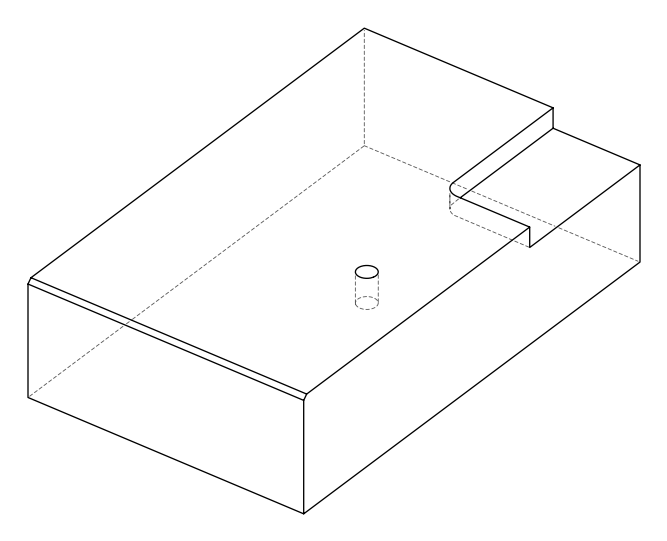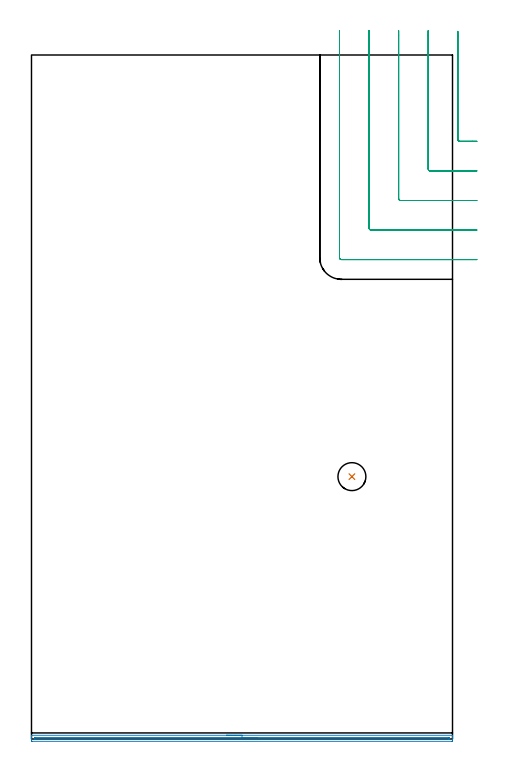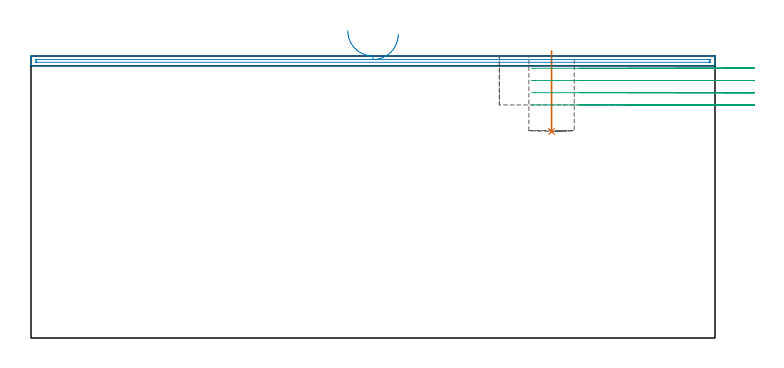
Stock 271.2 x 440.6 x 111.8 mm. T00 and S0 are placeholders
(PLAN: 3 operations, 2 tool changes, 11.6 min)
(1 INDEXABLE_INSERT_DRILL_BLIND_HOLE_FROM_SOLID | STEP1POCKET | NXT0302_007 | 0.13 min | 7540 mm3)
(2 AREA_MILL | FG_CHAMFER_SURFACE | UGT0205_001 | 4.5 min | 2063 mm3)
(3 MILL_CORNER_NOTCH_RECTANGULAR | CORNER_NOTCH_RECTANGULAR | UGT0201_109 | Follow Part, ap 6.35, ae 75% | 6.93 min | 238881 mm3)
(TOOL NXT0302_007 | Index. Insert Drill 18mm [880-D1800L25-05] | D18 PA176 FL90 Z2)
(TOOL UGT0205_001 | Chamfer Mill 20 x 3 x 45 deg. | D20 FL50 Z2)
(TOOL UGT0201_109 | End Mill 25.4 mm | D25.4 FL25 Z2)
(OP 1 INDEXABLE_INSERT_DRILL_BLIND_HOLE_FROM_SOLID)
G17 G21 G94 G90
T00 M6
G54
G17 G0 G90 X206.4 Y169. S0 M3
G43 Z121.8 H1
G94 G81 G98 Z81.9 F250. R113.8
G80
M5
M2
(OP 2 AREA_MILL)
G17 G21 G94 G90
T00 M6
G54
G17 G0 G90 X125.6 Y2.4 S1061 M3
G43 Z121.8 H0
G94 G1 X125.638 Z120.928 F250.
X125.752 Z120.063
X125.941 Z119.212
X126.203 Z118.38
X126.537 Z117.574
X126.94 Z116.8
X127.409 Z116.064
X127.94 Z115.372
X128.529 Z114.729
X129.172 Z114.14
X129.864 Z113.608
X130.6 Z113.14
X131.374 Z112.737
X132.18 Z112.403
X133.012 Z112.141
X133.864 Z111.952
X134.728 Z111.838
X135.6 Z111.8
X271.022
X271.19 Y2.397 Z111.788
X271.193 Y2.337 Z111.729
X271.2 Y1.912 Z111.312
Y1.609 Z111.009
Y0.896 Z110.292
Y-0.353 Z109.044
X271.197 Y-0.889 Z108.505
X271.193 Y-1.491 Z107.905
X271.179 Y-1.493 Z107.903
X270.575 Y-1.5 Z107.9
X0.625
X0.021 Y-1.493 Z107.903
X0.007 Y-1.491 Z107.905
X0. Y-0.889 Z108.505
Y0.54 Z109.936
Y0.896 Z110.292
Y1.609 Z111.009
Y1.913 Z111.312
X0.007 Y2.337 Z111.729
X0.01 Y2.397 Z111.788
X0.178 Y2.4 Z111.8
X135.6
Y0.986 Z110.386
X268.876 Y0.985 Z110.385
X269.055 Y0.983 Z110.383
X269.173 Y0.979 Z110.379
X269.192 Y0.976 Z110.376
X269.195 Y0.972 Z110.372
X269.198 Y0.955 Z110.355
X269.199 Y0.896 Z110.296
X269.2 Y0.484 Z109.884
X269.198 Y0.004 Z109.404
X269.196 Y-0.048 Z109.352
X269.192 Y-0.072 Z109.328
X269.189 Y-0.079 Z109.321
X269.144 Y-0.081 Z109.319
X268.966 Y-0.085 Z109.315
X268.876 Y-0.086 Z109.314
X268.787
X2.324 Y-0.085 Z109.315
X2.145 Y-0.083 Z109.317
X2.027 Y-0.079 Z109.321
X2.008 Y-0.076 Z109.324
X2.005 Y-0.072 Z109.328
X2.002 Y-0.055 Z109.345
X2.001 Y0.004 Z109.404
X2. Y0.416 Z109.816
X2.002 Y0.896 Z110.296
X2.004 Y0.948 Z110.348
X2.008 Y0.972 Z110.372
X2.011 Y0.979 Z110.379
X2.056 Y0.981 Z110.381
X2.234 Y0.985 Z110.385
X2.324 Y0.986 Z110.386
X2.413
X135.6
X136.472 Z110.424
X137.337 Z110.538
X138.188 Z110.726
X139.02 Z110.989
X139.826 Z111.323
X140.6 Z111.725
X141.336 Z112.194
X142.028 Z112.725
X142.671 Z113.315
X143.26 Z113.958
X143.792 Z114.65
X144.26 Z115.386
X144.663 Z116.16
X144.997 Z116.966
X145.259 Z117.798
X145.448 Z118.649
X145.562 Z119.514
X145.6 Z120.386
G0 Z121.8
M5
M2
(OP 3 MILL_CORNER_NOTCH_RECTANGULAR)
G17 G21 G94 G90
T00 M6
G54
G17 G0 G90 X274.6 Y455.836 S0 M3
G43 Z121.8 H0
Z106.95
G94 G1 Y452.836 F250.
Y386.263 F500.
G3 X275.863 Y385. R1.27
G1 X283.9
X286.9 F250.
G0 Z121.8
X255.55 Y456.3
Z106.95
G1 Y453.3
Y367.213 F500.
G3 X256.813 Y365.95 R1.27
G1 X283.9
X286.9 F250.
G0 Z121.8
X236.5 Y456.3
Z106.95
G1 Y453.3
Y348.164 F500.
G3 X237.764 Y346.9 R1.27
G1 X283.9
X286.9 F250.
G0 Z121.8
X217.45 Y456.3
Z106.95
G1 Y453.3
Y329.114 F500.
G3 X218.714 Y327.85 R1.27
G1 X283.9
X286.9 F250.
G0 Z121.8
X198.4 Y456.3
Z106.95
G1 Y453.3
Y310.064 F500.
G3 X199.664 Y308.8 R1.27
G1 X283.9
X286.9 F250.
G0 Z121.8
X274.6 Y455.836
Z102.1
G1 Y452.836
Y386.263 F500.
G3 X275.863 Y385. R1.27
G1 X283.9
X286.9 F250.
G0 Z121.8
X255.55 Y456.3
Z102.1
G1 Y453.3
Y367.213 F500.
G3 X256.813 Y365.95 R1.27
G1 X283.9
X286.9 F250.
G0 Z121.8
X236.5 Y456.3
Z102.1
G1 Y453.3
Y348.164 F500.
G3 X237.764 Y346.9 R1.27
G1 X283.9
X286.9 F250.
G0 Z121.8
X217.45 Y456.3
Z102.1
G1 Y453.3
Y329.114 F500.
G3 X218.714 Y327.85 R1.27
G1 X283.9
X286.9 F250.
G0 Z121.8
X198.4 Y456.3
Z102.1
G1 Y453.3
Y310.064 F500.
G3 X199.664 Y308.8 R1.27
G1 X283.9
X286.9 F250.
G0 Z121.8
X274.6 Y455.836
Z97.25
G1 Y452.836
Y386.263 F500.
G3 X275.863 Y385. R1.27
G1 X283.9
X286.9 F250.
G0 Z121.8
X255.55 Y456.3
Z97.25
G1 Y453.3
Y367.213 F500.
G3 X256.813 Y365.95 R1.27
G1 X283.9
X286.9 F250.
G0 Z121.8
X236.5 Y456.3
Z97.25
G1 Y453.3
Y348.164 F500.
G3 X237.764 Y346.9 R1.27
G1 X283.9
X286.9 F250.
G0 Z121.8
X217.45 Y456.3
Z97.25
G1 Y453.3
Y329.114 F500.
G3 X218.714 Y327.85 R1.27
G1 X283.9
X286.9 F250.
G0 Z121.8
X198.4 Y456.3
Z97.25
G1 Y453.3
Y310.064 F500.
G3 X199.664 Y308.8 R1.27
G1 X283.9
X286.9 F250.
G0 Z121.8
X274.6 Y455.836
Z92.4
G1 Y452.836
Y386.263 F500.
G3 X275.863 Y385. R1.27
G1 X283.9
X286.9 F250.
G0 Z121.8
X255.55 Y456.3
Z92.4
G1 Y453.3
Y367.213 F500.
G3 X256.813 Y365.95 R1.27
G1 X283.9
X286.9 F250.
G0 Z121.8
X236.5 Y456.3
Z92.4
G1 Y453.3
Y348.164 F500.
G3 X237.764 Y346.9 R1.27
G1 X283.9
X286.9 F250.
G0 Z121.8
X217.45 Y456.3
Z92.4
G1 Y453.3
Y329.114 F500.
G3 X218.714 Y327.85 R1.27
G1 X283.9
X286.9 F250.
G0 Z121.8
X198.4 Y456.3
Z92.4
G1 Y453.3
Y310.064 F500.
G3 X199.664 Y308.8 R1.27
G1 X283.9
X286.9 F250.
G0 Z121.8
M5
M2
